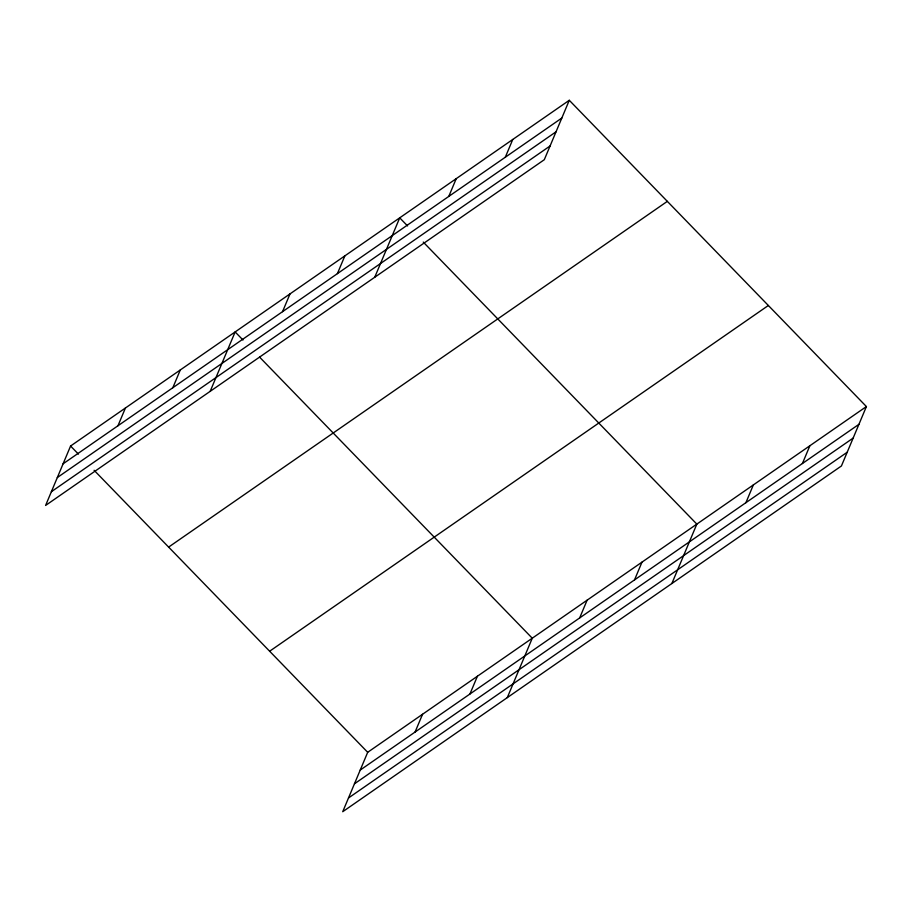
<?xml version="1.0" encoding="UTF-8"?>
<svg xmlns="http://www.w3.org/2000/svg" width="912" height="912" viewBox="0 0 912 912"><rect width="100%" height="100%" fill="white"/><g stroke="black" fill="none" stroke-linecap="round" stroke-linejoin="round"><path stroke-width="1.37" d="M569.282 100.286L70.577 446.025L45.6 505.442L544.304 159.703L569.282 100.286L866.4 406.558L841.423 465.975L342.718 811.714L367.696 752.297L866.4 406.558M117.956 425.767L125.434 407.995M172.824 387.737L180.291 369.964M210.17 391.351L235.148 331.934L242.991 340.016M282.538 311.676L290.005 293.903M337.394 273.646L344.861 255.873M374.741 277.248L399.718 217.843L407.561 225.925M448.772 196.433L456.239 178.649M505.294 157.252L512.761 139.468M415.074 732.04L422.552 714.267M469.942 694.009L477.409 676.237M507.289 697.623L532.266 638.206L259.658 357.196M579.656 617.948L587.123 600.176M634.513 579.918L641.98 562.145M671.859 583.532L696.836 524.115L423.259 242.09M745.891 502.706L753.358 484.922M802.412 463.524L809.879 445.74M63.099 463.798L561.803 118.058M57.331 477.546L556.035 131.807M51.38 491.705L550.084 145.966M168.629 547.097L667.333 201.358M269.644 651.225L768.349 305.486M360.217 770.07L858.922 424.331M354.449 783.818L853.153 438.079M348.498 797.977L847.202 452.238M70.577 446.025L78.421 454.108M94.107 470.284L367.696 752.297"/></g></svg>
